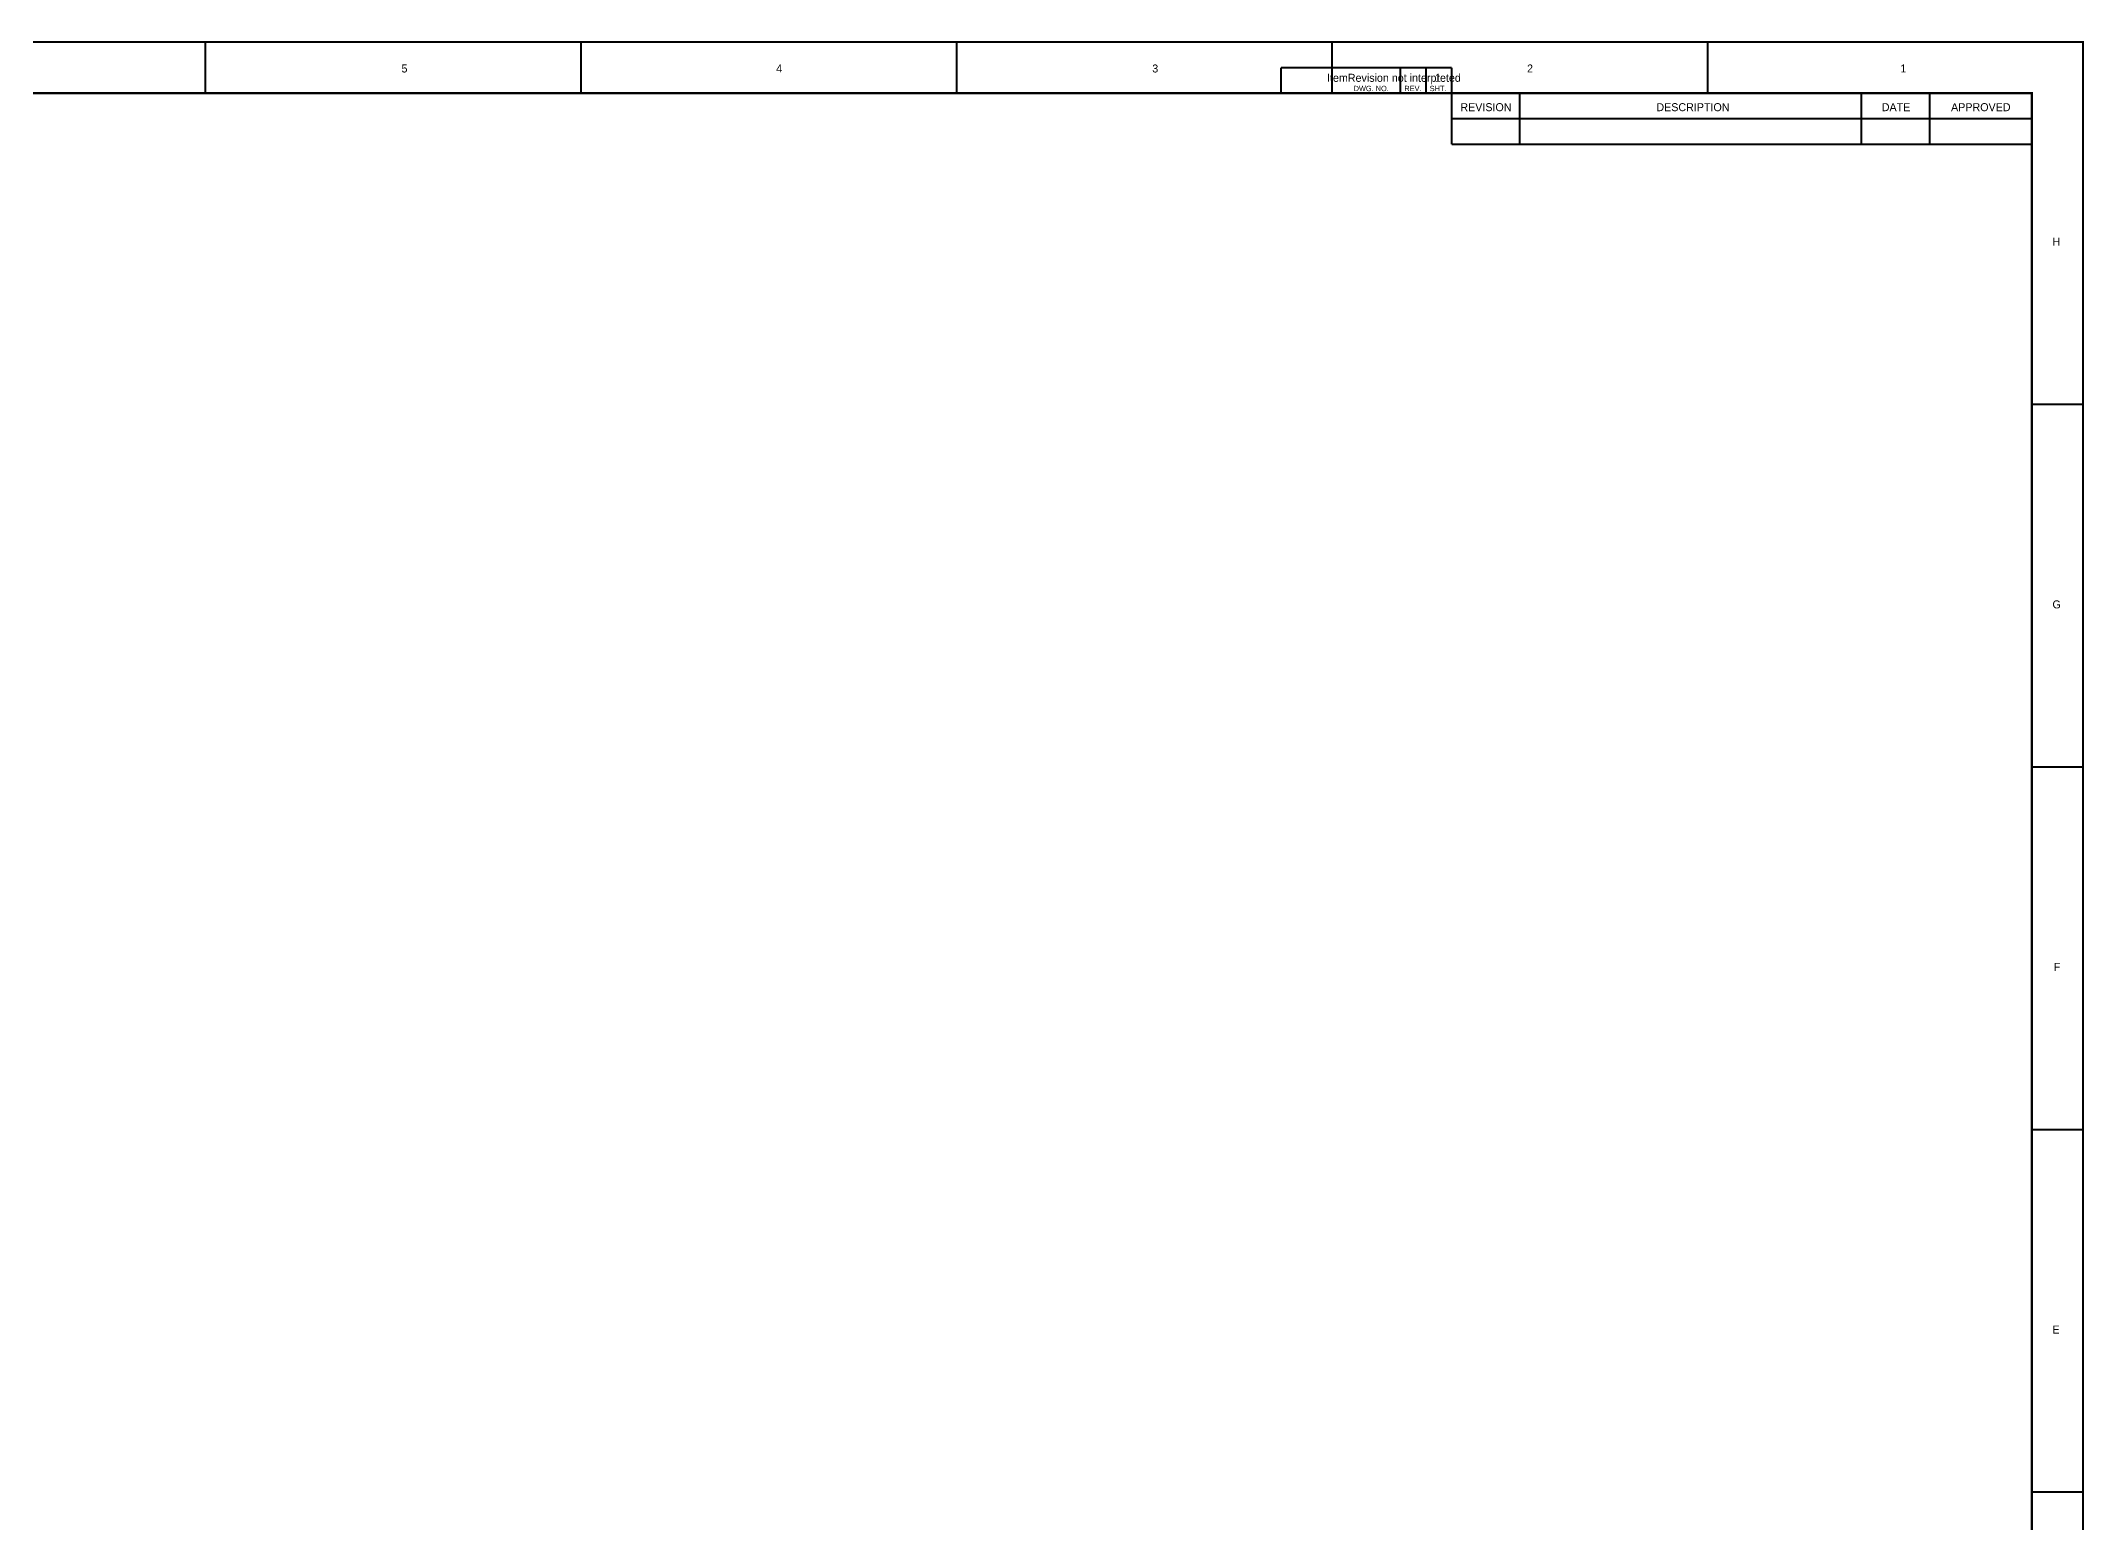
# Model space of a CAD drawing. Header units: inches. Extents: x 0 to 569, y 0 to 432.
# Drawn here: x 254.9 to 558.9, y 211.4 to 431.9 of the extents above; entities that cross this region are included whole.
import ezdxf

# ---------------------------------------------------------------- set-up
doc = ezdxf.new("R2010")
doc.units = ezdxf.units.IN
doc.layers.add('Sheet', color=255, linetype='Continuous')

msp = doc.modelspace()

# ---------------------------------------------------------------- linework, layer by layer
at = {"layer": 'Sheet'}
for points in [[(0, 431.8, 0.3, 0.3, 0), (558.8, 431.8, 0.3, 0.3, 0), (558.8, 0, 0.3, 0.3, 0), (0, 0, 0.3, 0.3, 0), (0, 431.8, 0.3, 0.3, 0)], [(0, 431.8, 0.0991, 0.0991, 0), (0, 0, 0.0991, 0.0991, 0), (558.8, 0, 0.0991, 0.0991, 0), (558.8, 431.8, 0.0991, 0.0991, 0), (0, 431.8, 0.0991, 0.0991, 0), (0, 431.8, 0.0991, 0.0991, 0)], [(7.64, 424.16, 0.3, 0.3, 0), (551.18, 424.16, 0.3, 0.3, 0), (551.18, 7.62, 0.3, 0.3, 0), (7.64, 7.62, 0.3, 0.3, 0), (7.64, 424.16, 0.3, 0.3, 0)], [(7.64, 424.16, 0.0991, 0.0991, 0), (7.64, 7.62, 0.0991, 0.0991, 0), (551.18, 7.62, 0.0991, 0.0991, 0), (551.18, 424.16, 0.0991, 0.0991, 0), (7.64, 424.16, 0.0991, 0.0991, 0), (7.64, 424.16, 0.0991, 0.0991, 0)]]:
    msp.add_lwpolyline(points, format="xyseb", close=True, dxfattribs=at)
for points in [[(0, 431.8, 0.3, 0.3, 0), (558.78, 431.8, 0.3, 0.3, 0)], [(279.4, 431.8, 0.3, 0.3, 0), (279.4, 424.17, 0.3, 0.3, 0)], [(279.4, 424.17, 0.3, 0.3, 0), (279.4, 431.8, 0.3, 0.3, 0)], [(335.28, 431.8, 0.3, 0.3, 0), (335.28, 424.17, 0.3, 0.3, 0)], [(335.28, 424.17, 0.3, 0.3, 0), (335.28, 431.8, 0.3, 0.3, 0)], [(391.17, 431.8, 0.3, 0.3, 0), (391.17, 424.17, 0.3, 0.3, 0)], [(391.17, 424.17, 0.3, 0.3, 0), (391.17, 431.8, 0.3, 0.3, 0)], [(447.05, 431.8, 0.3, 0.3, 0), (447.05, 424.16, 0.3, 0.3, 0)], [(447.05, 427.98, 0.3, 0.3, 0), (447.05, 431.8, 0.3, 0.3, 0)], [(502.94, 431.8, 0.3, 0.3, 0), (502.94, 424.16, 0.3, 0.3, 0)], [(502.94, 424.16, 0.3, 0.3, 0), (502.94, 431.8, 0.3, 0.3, 0)], [(558.78, 431.8, 0.3, 0.3, 0), (558.78, 0.02, 0.3, 0.3, 0)], [(464.84, 427.98, 0.3, 0.3, 0), (439.44, 427.98, 0.3, 0.3, 0)], [(439.44, 427.98, 0.3, 0.3, 0), (439.44, 424.16, 0.3, 0.3, 0)], [(457.2, 427.98, 0.3, 0.3, 0), (457.2, 424.16, 0.3, 0.3, 0)], [(461.02, 427.98, 0.3, 0.3, 0), (461.02, 424.16, 0.3, 0.3, 0)], [(464.84, 427.98, 0.3, 0.3, 0), (464.84, 424.16, 0.3, 0.3, 0)], [(7.64, 424.16, 0.3, 0.3, 0), (551.16, 424.16, 0.3, 0.3, 0)], [(464.84, 424.16, 0.3, 0.3, 0), (464.84, 420.37, 0.3, 0.3, 0)], [(474.98, 424.16, 0.3, 0.3, 0), (474.98, 420.37, 0.3, 0.3, 0)], [(525.78, 424.16, 0.3, 0.3, 0), (525.78, 420.37, 0.3, 0.3, 0)], [(535.95, 424.16, 0.3, 0.3, 0), (535.95, 420.37, 0.3, 0.3, 0)], [(551.16, 424.16, 0.3, 0.3, 0), (551.16, 7.64, 0.3, 0.3, 0)], [(464.84, 421.63, 0.3, 0.3, 0), (464.84, 416.55, 0.3, 0.3, 0)], [(464.84, 420.37, 0.3, 0.3, 0), (551.18, 420.37, 0.3, 0.3, 0)], [(474.98, 420.37, 0.3, 0.3, 0), (474.98, 416.55, 0.3, 0.3, 0)], [(525.78, 420.37, 0.3, 0.3, 0), (525.78, 416.55, 0.3, 0.3, 0)], [(535.95, 420.37, 0.3, 0.3, 0), (535.95, 416.55, 0.3, 0.3, 0)], [(464.84, 416.55, 0.3, 0.3, 0), (551.18, 416.55, 0.3, 0.3, 0)], [(558.8, 377.82, 0.3, 0.3, 0), (551.18, 377.82, 0.3, 0.3, 0)], [(551.18, 377.82, 0.3, 0.3, 0), (558.8, 377.82, 0.3, 0.3, 0)], [(558.8, 323.85, 0.3, 0.3, 0), (551.18, 323.85, 0.3, 0.3, 0)], [(551.18, 323.85, 0.3, 0.3, 0), (558.8, 323.85, 0.3, 0.3, 0)], [(558.8, 269.88, 0.3, 0.3, 0), (551.18, 269.88, 0.3, 0.3, 0)], [(551.18, 269.88, 0.3, 0.3, 0), (558.8, 269.88, 0.3, 0.3, 0)], [(558.8, 215.9, 0.3, 0.3, 0), (551.18, 215.9, 0.3, 0.3, 0)], [(551.18, 215.9, 0.3, 0.3, 0), (558.8, 215.9, 0.3, 0.3, 0)]]:
    msp.add_lwpolyline(points, format="xyseb", dxfattribs=at)

# ---------------------------------------------------------------- texts
for s, height, p in [('5', 1.19, (308.57, 427.24)), ('4', 1.19, (364.33, 427.24)), ('3', 1.19, (420.29, 427.24)), ('ItemRevision not interpreted', 1.1906, (446.29, 425.85)), ('1', 1.19, (462.36, 425.85)), ('2', 1.19, (476.05, 427.24)), ('1', 1.19, (531.61, 427.24)), ('DWG. NO.', 0.794, (450.25, 424.46)), ('REV.', 0.794, (457.8, 424.46)), ('SHT.', 0.794, (461.57, 424.46)), ('REVISION', 1.191, (466.13, 421.48)), ('DESCRIPTION', 1.1906, (495.3, 421.48)), ('DATE', 1.191, (528.84, 421.48)), ('APPROVED', 1.191, (539.15, 421.48)), ('H', 1.19, (554.24, 401.44)), ('G', 1.19, (554.24, 347.46)), ('F', 1.19, (554.43, 293.49)), ('E', 1.19, (554.24, 239.51))]:
    msp.add_text(s, height=height, dxfattribs=at).set_placement(p)

doc.saveas('drawing.dxf')
